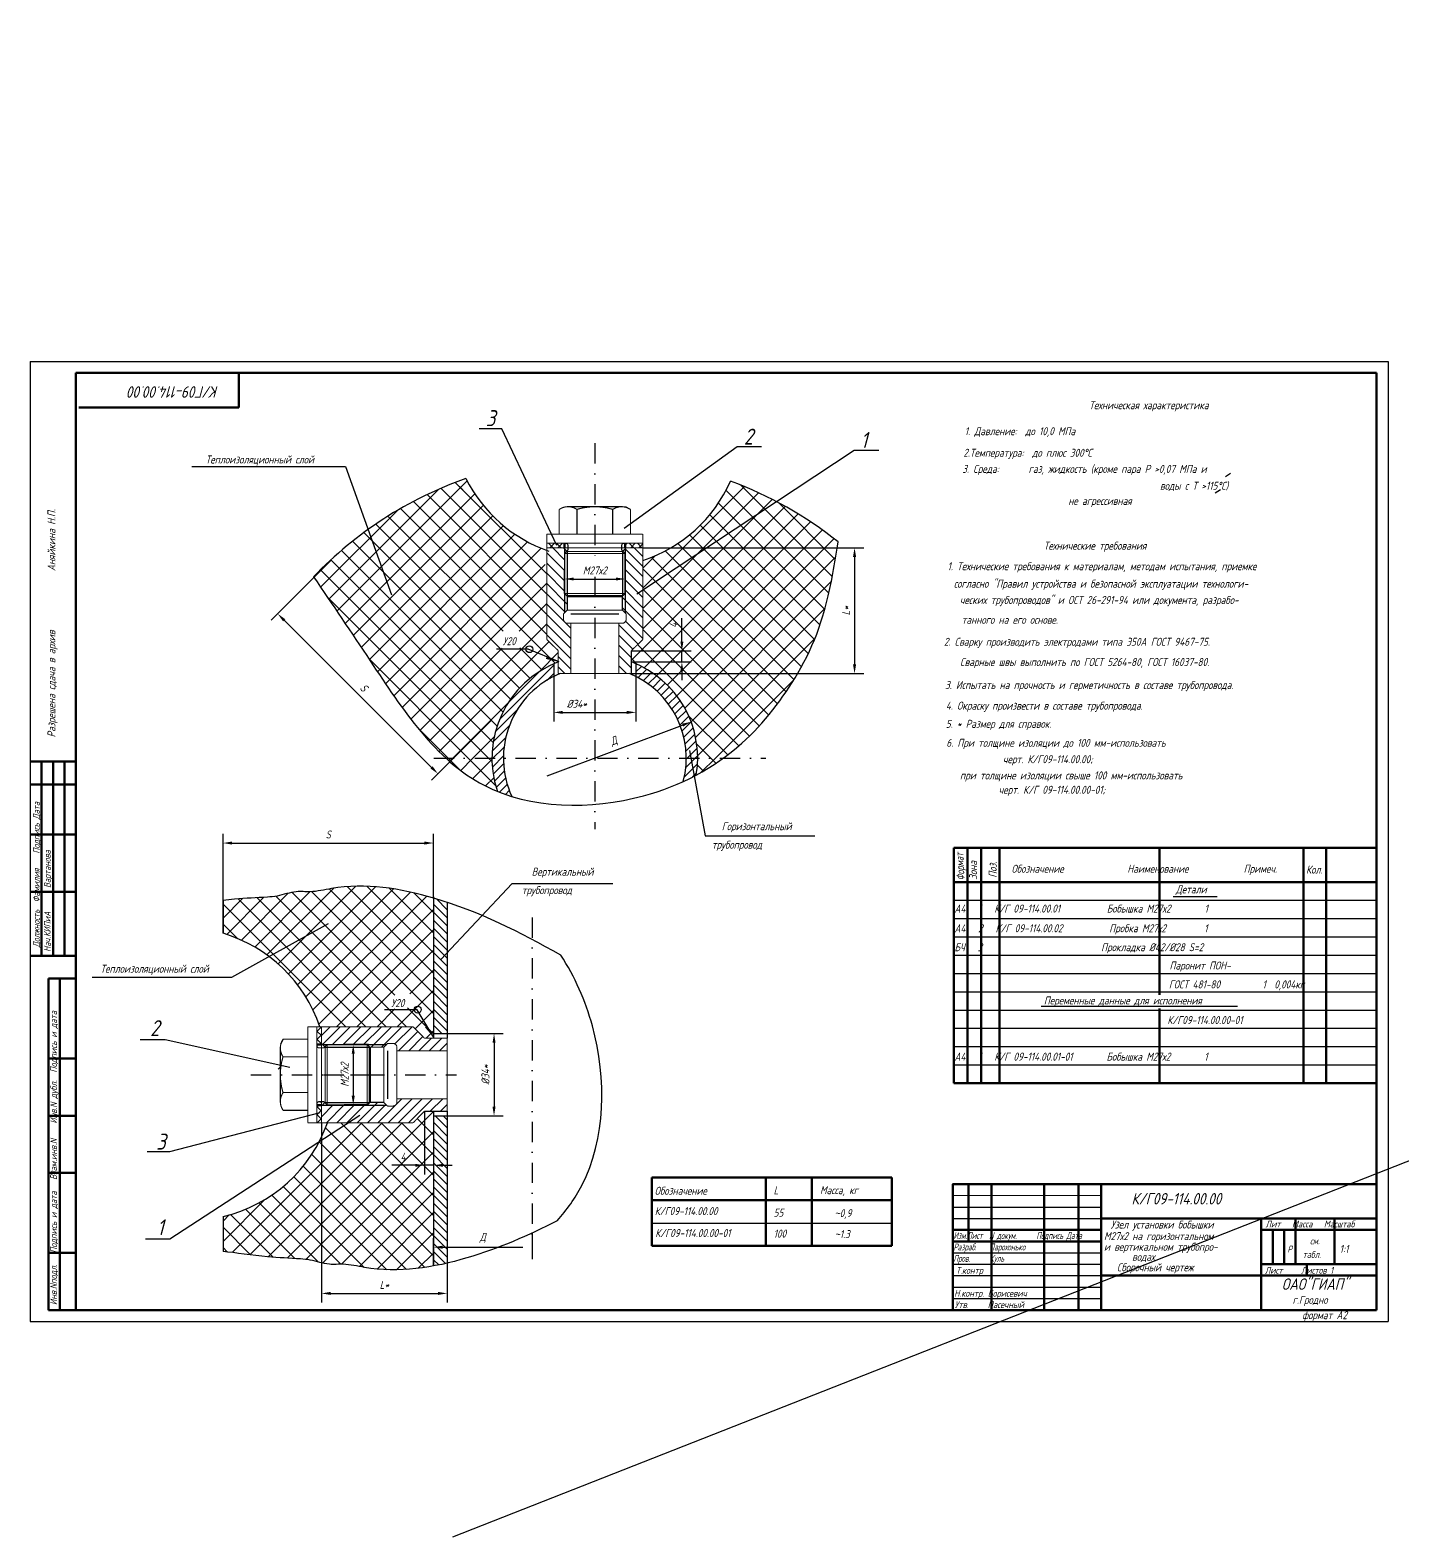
# Model space of a CAD drawing. Header units: inches. Extents: x 2854 to 6563, y -110 to 2015.
# Drawn here: x 2854 to 3455, y 697 to 1356 of the extents above; entities that cross this region are included whole.
import ezdxf

# ---------------------------------------------------------------- set-up
doc = ezdxf.new("R2010")
doc.units = ezdxf.units.IN
doc.header["$LTSCALE"] = 0.7
doc.header["$MEASUREMENT"] = 0
doc.linetypes.add('DASHDOT', pattern=[25.4, 12.7, -6.35, 0, -6.35])
doc.styles.get("Standard").update_dxf_attribs({"font": 'romand.shx', "width": 0.8, "oblique": 15, "height": 3.5})
doc.dimstyles.get("Standard").update_dxf_attribs({"dimtxt": 3.5, "dimasz": 4, "dimexe": 4, "dimexo": 0, "dimgap": 2, "dimtad": 1, "dimdec": 0, "dimdsep": 46, "dimtxsty": 'Standard', "dimcen": 0.09, "dimadec": 0, "dimazin": 0, "dimtfac": 1, "dimtdec": 0, "dimtmove": 0, "dimatfit": 3, "dimfxl": 0, "dimtolj": 1, "dimtzin": 0, "dimlwd": 25, "dimlwe": 25, "dimarcsym": 0})

# ---------------------------------------------------------------- blocks, each defined once
blk = doc.blocks.new('*D68')
at = {"color": 0, "lineweight": 25}
for p, q in [((3139.56, 1088.73), (3139.56, 1098.91)), ((3117.47, 1084.73), (3143.56, 1084.73)), ((3139.56, 1079.8), (3139.56, 1084.73)), ((3117.47, 1079.8), (3143.56, 1079.8)), ((3139.56, 1075.8), (3139.56, 1071.8))]:
    blk.add_line(p, q, dxfattribs=at)
for points in [[(3138.89, 1088.73), (3140.23, 1088.73), (3139.56, 1084.73)], [(3138.89, 1075.8), (3140.23, 1075.8), (3139.56, 1079.8)]]:
    blk.add_solid(points, dxfattribs=at)
at = {"layer": 'DEFPOINTS', "color": 0, "lineweight": 25}
for p in [(3117.47, 1084.73), (3139.56, 1084.73), (3117.47, 1079.8)]:
    blk.add_point(p, dxfattribs=at)
at = {"color": 0, "lineweight": 25, "insert": (3135.81, 1095.82), "char_height": 3.5, "attachment_point": 5, "rotation": 90}
blk.add_mtext('\\A1;4', dxfattribs=at)
blk = doc.blocks.new('*D69')
at = {"color": 0, "lineweight": 25}
for p, q in [((3088.25, 1109.73), (3088.25, 1120.09)), ((3092.25, 1116.09), (3110.69, 1116.09)), ((3114.69, 1109.73), (3114.69, 1120.09))]:
    blk.add_line(p, q, dxfattribs=at)
for points in [[(3092.25, 1116.75), (3092.25, 1115.42), (3088.25, 1116.09)], [(3110.69, 1116.75), (3110.69, 1115.42), (3114.69, 1116.09)]]:
    blk.add_solid(points, dxfattribs=at)
at = {"layer": 'DEFPOINTS', "color": 0, "lineweight": 25}
for p in [(3114.69, 1116.09), (3088.25, 1109.73), (3114.69, 1109.73)]:
    blk.add_point(p, dxfattribs=at)
at = {"color": 0, "lineweight": 25, "insert": (3101.47, 1119.84), "char_height": 3.5, "attachment_point": 5}
blk.add_mtext('\\A1;М27х2', dxfattribs=at)
blk = doc.blocks.new('*D70')
at = {"color": 0, "lineweight": 25}
for p, q in [((3122.47, 1129.73), (3219.09, 1129.73)), ((3215.09, 1125.73), (3215.09, 1078.73)), ((3117.47, 1074.73), (3219.09, 1074.73))]:
    blk.add_line(p, q, dxfattribs=at)
for points in [[(3214.42, 1125.73), (3215.76, 1125.73), (3215.09, 1129.73)], [(3214.42, 1078.73), (3215.76, 1078.73), (3215.09, 1074.73)]]:
    blk.add_solid(points, dxfattribs=at)
at = {"layer": 'DEFPOINTS', "color": 0, "lineweight": 25}
for p in [(3122.47, 1129.73), (3117.47, 1074.73), (3215.09, 1074.73)]:
    blk.add_point(p, dxfattribs=at)
at = {"color": 0, "lineweight": 25, "insert": (3211.34, 1102.23), "char_height": 3.5, "attachment_point": 5, "rotation": 90}
blk.add_mtext('\\A1;L*', dxfattribs=at)
blk = doc.blocks.new('*D55')
at = {"color": 0, "lineweight": 25}
for p, q in [((2986.02, 1124.17), (2959.93, 1098.02)), ((2965.58, 1098.03), (3030.04, 1033.69)), ((3056.14, 1054.18), (3030.05, 1028.03))]:
    blk.add_line(p, q, dxfattribs=at)
for points in [[(2966.05, 1098.5), (2965.11, 1097.56), (2962.75, 1100.86)], [(3030.51, 1034.16), (3029.57, 1033.22), (3032.87, 1030.87)]]:
    blk.add_solid(points, dxfattribs=at)
at = {"layer": 'DEFPOINTS', "color": 0, "lineweight": 25}
for p in [(2986.02, 1124.17), (3056.14, 1054.18), (3032.87, 1030.87)]:
    blk.add_point(p, dxfattribs=at)
at = {"color": 0, "lineweight": 25, "insert": (3000.46, 1068.51), "char_height": 3.5, "attachment_point": 5, "rotation": 315.05269}
blk.add_mtext('\\A1;S', dxfattribs=at)
blk = doc.blocks.new('*D71')
at = {"color": 0, "lineweight": 25}
for p, q in [((2938.82, 975.47), (2938.82, 1004.58)), ((3030.92, 976.52), (3030.92, 1004.58)), ((2942.82, 1000.58), (3026.92, 1000.58))]:
    blk.add_line(p, q, dxfattribs=at)
for points in [[(2942.82, 1001.24), (2942.82, 999.91), (2938.82, 1000.58)], [(3026.92, 1001.24), (3026.92, 999.91), (3030.92, 1000.58)]]:
    blk.add_solid(points, dxfattribs=at)
at = {"layer": 'DEFPOINTS', "color": 0, "lineweight": 25}
for p in [(3030.92, 1000.58), (3030.92, 976.52), (2938.82, 975.47)]:
    blk.add_point(p, dxfattribs=at)
at = {"color": 0, "lineweight": 25, "insert": (2984.87, 1004.33), "char_height": 3.5, "attachment_point": 5}
blk.add_mtext('\\A1;S', dxfattribs=at)
blk = doc.blocks.new('*D72')
at = {"color": 0, "lineweight": 25}
for p, q in [((3036.92, 917.21), (3061.38, 917.21)), ((3057.38, 913.21), (3057.38, 885.21)), ((3036.92, 881.21), (3061.38, 881.21))]:
    blk.add_line(p, q, dxfattribs=at)
for points in [[(3056.72, 913.21), (3058.05, 913.21), (3057.38, 917.21)], [(3056.72, 885.21), (3058.05, 885.21), (3057.38, 881.21)]]:
    blk.add_solid(points, dxfattribs=at)
at = {"layer": 'DEFPOINTS', "color": 0, "lineweight": 25}
for p in [(3036.92, 917.21), (3036.92, 881.21), (3057.38, 881.21)]:
    blk.add_point(p, dxfattribs=at)
at = {"color": 0, "lineweight": 25, "insert": (3053.63, 899.21), "char_height": 3.5, "attachment_point": 5, "rotation": 90}
blk.add_mtext('\\A1;%%C34*', dxfattribs=at)
blk = doc.blocks.new('*D73')
at = {"color": 0, "lineweight": 25}
for p, q in [((2981.87, 878.21), (2981.87, 799.55)), ((3036.9, 883.21), (3036.9, 799.55)), ((2985.87, 803.55), (3032.9, 803.55))]:
    blk.add_line(p, q, dxfattribs=at)
for points in [[(2985.87, 804.22), (2985.87, 802.89), (2981.87, 803.55)], [(3032.9, 804.22), (3032.9, 802.89), (3036.9, 803.55)]]:
    blk.add_solid(points, dxfattribs=at)
at = {"layer": 'DEFPOINTS', "color": 0, "lineweight": 25}
for p in [(2981.87, 878.21), (3036.9, 883.21), (3036.9, 803.55)]:
    blk.add_point(p, dxfattribs=at)
at = {"color": 0, "lineweight": 25, "insert": (3009.38, 807.3), "char_height": 3.5, "attachment_point": 5}
blk.add_mtext('\\A1;L*', dxfattribs=at)

msp = doc.modelspace()

# ---------------------------------------------------------------- hatches: boundary and pattern name
at = {"lineweight": 25}
h = msp.add_hatch(dxfattribs=at)
h.set_pattern_fill('ANSI31', color=256, scale=20, style=0)
h.set_pattern_definition([(45, (-179.0288, -589.6326), (-1.767767, 1.767767), [])])
h.paths.add_polyline_path([(3083.47, 1073.46), (3083.47, 1078.98, 0.298217), (3056.47, 1037.74), (3061.47, 1037.74, -0.283237)])
edge = h.paths.add_edge_path()
edge.add_line((3061.47, 1037.74), (3056.47, 1037.74))
edge.add_arc((3101.47, 1037.74), 45, 180, 198.8795)
edge.add_spline(control_points=[(3058.89, 1023.18), (3060.93, 1022.35), (3063.02, 1021.61), (3065.16, 1020.96)], knot_values=[172.997737, 172.997737, 172.997737, 172.997737, 179.707544, 179.707544, 179.707544, 179.707544], degree=3, periodic=0)
edge.add_arc((3101.47, 1037.74), 40, 180, 204.79241, ccw=False)
edge = h.paths.add_edge_path()
edge.add_spline(control_points=[(3140.14, 1027.51), (3142.08, 1028.4), (3143.99, 1029.35), (3145.86, 1030.35)], knot_values=[254.488108, 254.488108, 254.488108, 254.488108, 260.840998, 260.840998, 260.840998, 260.840998], degree=3, periodic=0)
edge.add_arc((3101.47, 1037.74), 45, 350.5492, 360)
edge.add_line((3146.47, 1037.74), (3141.47, 1037.74))
edge.add_arc((3101.47, 1037.74), 40, -14.81143, 0, ccw=False)
h.paths.add_polyline_path([(3141.47, 1037.74), (3146.47, 1037.74, 0.298217), (3119.47, 1078.98), (3119.47, 1073.46, -0.283237)])

# ---------------------------------------------------------------- linework, layer by layer
for p, q in [((3039.38, 697.05), (6390.81, 2015.37)), ((3060.8, 1181.83), (3050.84, 1181.83)), ((3084.78, 1130.69), (3060.8, 1181.83)), ((3114.28, 1138.4), (3163.71, 1174.03)), ((3163.71, 1174.03), (3174.4, 1174.03)), ((3119.88, 1109.56), (3214.97, 1172.48)), ((3214.97, 1172.48), (3225.68, 1172.48)), ((2925.2, 1165.29), (2992.45, 1165.29)), ((2992.45, 1165.29), (3012.46, 1109.13)), ((3377.37, 1160.99), (3379.55, 1162.32)), ((2985.09, 1107.24), (3033.21, 1155.36)), ((2988.66, 1101.97), (3045.66, 1158.97)), ((3080.47, 1109.46), (3034.15, 1155.77)), ((3043.71, 1155.05), (3040.44, 1158.33)), ((3080.47, 1118.29), (3040.44, 1158.33)), ((3122.47, 1112.04), (3166.97, 1156.54)), ((3122.47, 1103.2), (3173.11, 1153.84)), ((3203.83, 1109.84), (3158.86, 1154.81)), ((3205.35, 1117.16), (3165.27, 1157.24)), ((3372.77, 1153.76), (3375.2, 1155.24)), ((2992.22, 1096.69), (3048.94, 1153.42)), ((2995.77, 1091.4), (3052.69, 1148.32)), ((3080.47, 1091.78), (3022.19, 1150.06)), ((3080.47, 1100.62), (3028.08, 1153.01)), ((3117.47, 1080.52), (3184.8, 1147.85)), ((3122.47, 1094.36), (3179.05, 1150.94)), ((3202.04, 1102.79), (3155.55, 1149.28)), ((3206.66, 1124.69), (3181.9, 1149.44)), ((2981.51, 1112.5), (3015.14, 1146.13)), ((2999.32, 1086.11), (3056.87, 1143.67)), ((3061.33, 1093.24), (3010.97, 1143.59)), ((3084.14, 1079.27), (3016.49, 1146.92)), ((3123.03, 1077.24), (3190.37, 1144.58)), ((3128.41, 1073.78), (3195.76, 1141.14)), ((3199.96, 1096.03), (3151.77, 1144.22)), ((3068.51, 1068.38), (3000.46, 1136.43)), ((3002.86, 1080.81), (3061.49, 1139.45)), ((3073.08, 1072.65), (3005.63, 1140.1)), ((3006.39, 1075.5), (3066.55, 1135.66)), ((3133.16, 1069.69), (3200.99, 1137.52)), ((3194.84, 1083.47), (3142.91, 1135.4)), ((3197.56, 1089.59), (3147.56, 1139.59)), ((3061.26, 1057.95), (2990.62, 1128.6)), ((3064.57, 1063.49), (2995.46, 1132.6)), ((3009.94, 1070.22), (3072.06, 1132.34)), ((3013.54, 1064.98), (3078.07, 1129.51)), ((3083.18, 1129.73), (3081.18, 1131.73)), ((3081.82, 1129.73), (3083.82, 1131.73)), ((3086.71, 1129.73), (3084.71, 1131.73)), ((3085.36, 1129.73), (3087.36, 1131.73)), ((3114.74, 1130.83), (3115.64, 1131.73)), ((3118.53, 1129.73), (3116.53, 1131.73)), ((3117.18, 1129.73), (3119.18, 1131.73)), ((3122.07, 1129.73), (3120.07, 1131.73)), ((3120.71, 1129.73), (3122.47, 1131.48)), ((3188.58, 1072.06), (3132.28, 1128.36)), ((3137.29, 1064.98), (3206.04, 1133.73)), ((3191.83, 1077.64), (3137.82, 1131.65)), ((3058.69, 1051.69), (2985.94, 1124.43)), ((3017.22, 1059.82), (3079.8, 1122.4)), ((3122.47, 1120.88), (3127.81, 1126.21)), ((3122.54, 1122.19), (3122.47, 1122.26)), ((3127.6, 1124.2), (3126.24, 1125.56)), ((3185.11, 1066.69), (3127.6, 1124.2)), ((3140.78, 1059.64), (3206.81, 1125.67)), ((3056.99, 1044.55), (2981.43, 1120.1)), ((3021, 1054.76), (3080.47, 1114.23)), ((3181.43, 1061.53), (3122.47, 1120.49)), ((3143.58, 1053.6), (3204.92, 1114.93)), ((3054.96, 1037.74), (2984.3, 1108.4)), ((3177.54, 1056.58), (3122.47, 1111.65)), ((3068.31, 1093.23), (3080.47, 1105.39)), ((3173.43, 1051.85), (3122.47, 1102.81)), ((3145.56, 1046.74), (3202.21, 1103.39)), ((3029.03, 1045.12), (3080.47, 1096.55)), ((3033.35, 1040.59), (3081.44, 1088.69)), ((3169.08, 1047.36), (3122.47, 1093.97)), ((3146.46, 1038.8), (3197.77, 1090.11)), ((3046.12, 1037.74), (3002.47, 1081.39)), ((3024.93, 1049.85), (3060.89, 1085.82)), ((3072.33, 1085.39), (3058.45, 1085.39)), ((3078.27, 1076.3), (3068.61, 1085.96)), ((3077.27, 1075.67), (3085.47, 1083.88)), ((3120.04, 1078.73), (3117.47, 1081.29)), ((3164.48, 1043.13), (3120.2, 1087.41)), ((3083.47, 1078.98), (3083.47, 1073.46)), ((3119.47, 1078.98), (3119.47, 1073.46)), ((3083.47, 1073.46), (3083.47, 1053.74)), ((3119.47, 1073.46), (3119.47, 1053.74)), ((3154.24, 1037.74), (3188.62, 1072.12)), ((3039.33, 1037.74), (3063.53, 1061.94)), ((3087.47, 1057.74), (3115.47, 1057.74)), ((3159.6, 1039.16), (3142.46, 1056.3)), ((3037.28, 1037.74), (3023.84, 1051.18)), ((3080.68, 1029.92), (3139.85, 1052.17)), ((3048.17, 1037.74), (3057.43, 1047)), ((3152.19, 1037.74), (3146.05, 1043.88)), ((3042.26, 1032.76), (3037.28, 1037.74)), ((3037.92, 1036.33), (3039.33, 1037.74)), ((3042.79, 1032.36), (3048.17, 1037.74)), ((3058.09, 1025.77), (3046.12, 1037.74)), ((3048.01, 1028.74), (3056.47, 1037.2)), ((3056.5, 1036.2), (3054.96, 1037.74)), ((3142.84, 1041.11), (3149.71, 1003.8)), ((3148.05, 1031.55), (3154.24, 1037.74)), ((3154.44, 1035.48), (3152.19, 1037.74)), ((3053.66, 1025.55), (3057.29, 1029.18)), ((3148.99, 1032.09), (3146.37, 1034.72)), ((3149.71, 1003.8), (3197.74, 1003.8)), ((3258.45, 998.52), (3443.45, 998.52)), ((3034.13, 949.68), (3065.25, 982.82)), ((3065.25, 982.82), (3109.37, 982.82)), ((2938.82, 967.75), (2947.36, 976.29)), ((2940.49, 960.57), (2956.75, 976.84)), ((3001.35, 920.21), (2945.42, 976.14)), ((2946.85, 958.1), (2967.36, 978.61)), ((2952.69, 955.1), (2976.86, 979.27)), ((3010.19, 920.21), (2953.74, 976.66)), ((2958.05, 951.62), (2987.26, 980.83)), ((3019.03, 920.21), (2961.93, 977.31)), ((2962.95, 947.69), (2996.98, 981.71)), ((2967.43, 943.32), (3005.57, 981.46)), ((3013.98, 934.1), (2969.07, 979)), ((2971.47, 938.52), (3013.47, 980.53)), ((2975.06, 933.28), (3020.9, 979.11)), ((3030.92, 925.99), (2977.62, 979.3)), ((2978.18, 927.56), (3027.98, 977.35)), ((3030.92, 934.83), (2985.27, 980.48)), ((3030.92, 943.67), (2993.08, 981.52)), ((3030.92, 952.51), (3001.75, 981.68)), ((3030.92, 961.35), (3011.44, 980.83)), ((3030.92, 970.19), (3022.32, 978.79)), ((3030.92, 977.07), (3030.92, 915.21)), ((3036.92, 971.41), (3032.19, 976.14)), ((3354.53, 977.13), (3373.74, 977.13)), ((2938.82, 961.1), (2938.82, 975.47)), ((2938.82, 975.47), (2938.82, 961.1)), ((2992.51, 920.21), (2938.82, 973.9)), ((2955.05, 957.67), (2938.82, 973.9)), ((2980.79, 921.33), (3030.92, 971.46)), ((3036.92, 967.87), (3030.92, 973.87)), ((3036.92, 964.34), (3030.92, 970.34)), ((3036.92, 974.64), (3036.92, 915.21)), ((3258.45, 975.52), (3443.45, 975.52)), ((2944.96, 958.92), (2938.82, 965.06)), ((2938.82, 962.45), (2938.83, 962.45)), ((2942.68, 941.89), (2985.02, 965.4)), ((2989.21, 920.91), (3030.92, 962.62)), ((3036.92, 960.8), (3030.92, 966.8)), ((3036.92, 957.27), (3030.92, 963.27)), ((3258.45, 967.52), (3443.45, 967.52)), ((3036.92, 953.73), (3030.92, 959.73)), ((3036.92, 950.19), (3030.92, 956.19)), ((3258.45, 959.52), (3443.45, 959.52)), ((2997.35, 920.21), (3030.92, 953.78)), ((3036.92, 946.66), (3030.92, 952.66)), ((3258.45, 951.52), (3443.45, 951.52)), ((3020.59, 934.61), (3030.92, 944.94)), ((3036.92, 943.12), (3030.92, 949.12)), ((3036.92, 939.59), (3030.92, 945.59)), ((3258.45, 943.52), (3443.45, 943.52)), ((2881.53, 941.89), (2942.68, 941.89)), ((3015.03, 920.21), (3030.92, 936.1)), ((3036.92, 936.05), (3030.92, 942.05)), ((3036.92, 932.52), (3030.92, 938.52)), ((3036.92, 928.98), (3030.92, 934.98)), ((3036.92, 925.45), (3030.92, 931.45)), ((3258.45, 935.52), (3443.45, 935.52)), ((3006.19, 920.21), (3014.01, 928.03)), ((3023.78, 927.6), (3009.46, 927.6)), ((3030.92, 917.15), (3019.55, 928.52)), ((3022.92, 919.26), (3030.92, 927.27)), ((3036.92, 921.91), (3030.92, 927.91)), ((3036.92, 918.37), (3030.92, 924.37)), ((3258.45, 927.52), (3443.45, 927.52)), ((3296.68, 929.21), (3382.54, 929.21)), ((2979.9, 918.2), (2981.9, 920.2)), ((2981.9, 916.34), (2979.9, 918.34)), ((2979.9, 914.67), (2981.9, 916.67)), ((2981.9, 919.88), (2981.57, 920.21)), ((2988.51, 920.21), (2989.21, 920.91)), ((3027.71, 915.21), (3030.92, 918.43)), ((3034.55, 917.21), (3030.92, 920.84)), ((3031.01, 917.21), (3030.92, 917.3)), ((3030.92, 917.21), (3036.92, 917.21)), ((3258.45, 919.52), (3443.45, 919.52)), ((2913.45, 914.49), (2902.61, 914.49)), ((2968.06, 902.41), (2913.45, 914.49)), ((2981.9, 912.81), (2979.9, 914.81)), ((2981.25, 912.48), (2981.9, 913.13)), ((3002.42, 912.43), (2991.78, 912.43)), ((3258.45, 911.52), (3443.45, 911.52)), ((2995.78, 908.43), (2995.78, 889.99)), ((3258.45, 903.52), (3443.45, 903.52)), ((2962.91, 901.68), (2963.9, 902.67)), ((3258.45, 895.52), (3411.45, 895.52)), ((2979.9, 885.2), (2980.67, 885.97)), ((2981.9, 883.34), (2979.9, 885.34)), ((2979.9, 881.66), (2981.9, 883.66)), ((2981.9, 886.87), (2981.57, 887.21)), ((3002.42, 885.99), (2991.78, 885.99)), ((2981.16, 882.59), (2915.44, 865.43)), ((2998.66, 881.44), (2915.62, 827.24)), ((2942.77, 821.44), (2999.55, 878.21)), ((2950.61, 820.44), (3008.39, 878.21)), ((2958.56, 819.54), (3017.22, 878.21)), ((2966.84, 818.99), (3031.06, 883.21)), ((2981.9, 879.8), (2979.9, 881.8)), ((2980.11, 878.34), (2981.9, 880.13)), ((3030.92, 837.61), (2990.31, 878.21)), ((3030.92, 846.44), (2999.15, 878.21)), ((3030.92, 855.28), (3007.99, 878.21)), ((3030.92, 864.12), (3016.83, 878.21)), ((3030.92, 872.96), (3023.81, 880.07)), ((3026.9, 883.21), (3026.9, 855.59)), ((3030.92, 883.21), (3030.92, 815.56)), ((3030.92, 881.21), (3036.92, 881.21)), ((3036.92, 872.41), (3030.92, 878.41)), ((3036.92, 875.95), (3031.66, 881.21)), ((3036.92, 879.48), (3035.19, 881.21)), ((3036.92, 883.21), (3036.92, 816.82)), ((2975.12, 818.43), (3030.92, 874.23)), ((3030.92, 828.77), (2983.69, 876)), ((3036.92, 868.88), (3030.92, 874.88)), ((3036.92, 865.34), (3030.92, 871.34)), ((2915.44, 865.43), (2905.63, 865.43)), ((3027.09, 814.92), (2977.66, 864.35)), ((3030.92, 819.93), (2980.92, 869.93)), ((2982.36, 816.83), (3030.92, 865.39)), ((3036.92, 861.81), (3030.92, 867.81)), ((3036.92, 858.27), (3030.92, 864.27)), ((3019.12, 814.05), (2973.93, 859.24)), ((3022.9, 859.59), (3012.72, 859.59)), ((3031.06, 859.59), (3026.9, 859.59)), ((3036.92, 854.74), (3030.92, 860.74)), ((3036.92, 851.2), (3030.92, 857.2)), ((3035.06, 859.59), (3039.06, 859.59)), ((3000.55, 814.94), (2965.16, 850.33)), ((3010.43, 813.9), (2969.76, 854.57)), ((2990.68, 816.31), (3030.92, 856.55)), ((3036.92, 847.66), (3030.92, 853.66)), ((2938.82, 826.33), (2957.09, 844.6)), ((2990.35, 816.31), (2960.12, 846.53)), ((2998.53, 815.32), (3030.92, 847.72)), ((3036.92, 844.13), (3030.92, 850.13)), ((3036.92, 840.59), (3030.92, 846.59)), ((2938.82, 835.17), (2941.53, 837.87)), ((2938.82, 837.17), (2938.82, 821.85)), ((2960.78, 819.36), (2942.1, 838.04)), ((2970.18, 818.8), (2948.64, 840.34)), ((2980.5, 817.31), (2954.63, 843.19)), ((3006.22, 814.17), (3030.92, 838.88)), ((3036.92, 837.06), (3030.92, 843.06)), ((3036.92, 833.52), (3030.92, 839.52)), ((3258, 841.32), (3323, 841.32)), ((2950.89, 820.41), (2938.82, 832.48)), ((3036.92, 829.99), (3030.92, 835.99)), ((3036.92, 826.45), (3030.92, 832.45)), ((3126.34, 834.3), (3231.34, 834.3)), ((3258, 836.32), (3323, 836.32)), ((2915.62, 827.24), (2904.98, 827.24)), ((3014.74, 813.86), (3030.92, 830.04)), ((3036.92, 822.92), (3030.92, 828.92)), ((3030.92, 815.56), (3030.92, 827.77)), ((3036.92, 819.38), (3030.92, 825.38)), ((3074, 829.96), (3074, 819.77)), ((2940.8, 821.66), (2938.82, 823.64)), ((3024.26, 814.54), (3030.92, 821.2)), ((3036.13, 816.63), (3030.92, 821.84)), ((3033.22, 816.01), (3030.92, 818.31)), ((3034.92, 823.77), (3070, 823.77)), ((3258, 821.32), (3323, 821.32)), ((3258, 816.32), (3323, 816.32)), ((3258, 811.32), (3323, 811.32)), ((3258, 806.32), (3323, 806.32)), ((3258, 801.32), (3323, 801.32))]:
    msp.add_line(p, q, dxfattribs=at)
for p, q in [((2854.45, 1211.24), (2854.45, 791.24)), ((2854.45, 1211.24), (3448.45, 1211.24)), ((3448.45, 1211.24), (3448.45, 791.24)), ((3117.05, 1146.5), (3114.91, 1147.73)), ((3085.83, 1079.82), (3072.33, 1085.39)), ((3031, 915.44), (3023.78, 927.6)), ((2965.13, 914.79), (2963.9, 912.66)), ((2854.45, 791.24), (3448.45, 791.24))]:
    msp.add_line(p, q)
at = {"lineweight": 50}
for p, q in [((2874.45, 1206.24), (2874.45, 796.24)), ((2874.45, 1206.24), (3443.45, 1206.24)), ((2945.79, 1191.07), (2945.79, 1206.07)), ((3443.45, 1206.24), (3443.45, 796.24)), ((2875.79, 1191.07), (2945.79, 1191.07)), ((3089.42, 1108.54), (3113.52, 1108.54)), ((2854.45, 1036.26), (2874.45, 1036.26)), ((2859.45, 1036.26), (2859.45, 951.26)), ((2864.45, 1036.26), (2864.45, 951.26)), ((2869.45, 1036.26), (2869.45, 951.26)), ((2854.45, 1026.26), (2874.45, 1026.26)), ((2854.45, 1004.26), (2874.45, 1004.26)), ((3258.45, 998.52), (3258.45, 895.52)), ((3258.45, 998.52), (3443.45, 998.52)), ((3264.45, 998.52), (3264.45, 895.52)), ((3270.45, 998.52), (3270.45, 895.52)), ((3278.45, 998.52), (3278.45, 895.52)), ((3348.45, 998.52), (3348.45, 934.14)), ((3411.45, 998.52), (3411.45, 895.52)), ((3421.45, 998.52), (3421.45, 895.52)), ((3258.45, 983.52), (3443.45, 983.52)), ((2854.45, 979.26), (2874.45, 979.26)), ((2854.45, 951.26), (2874.45, 951.26)), ((2862.45, 941.26), (2862.45, 796.24)), ((2862.45, 941.26), (2874.45, 941.26)), ((2867.45, 941.26), (2867.45, 796.24)), ((3348.45, 928.23), (3348.45, 895.52)), ((3003.09, 887.16), (3003.09, 911.26)), ((2862.45, 906.26), (2874.45, 906.26)), ((3258.45, 895.52), (3443.45, 895.52)), ((2862.45, 881.26), (2874.45, 881.26)), ((2862.45, 856.26), (2874.45, 856.26)), ((3126.34, 854.3), (3231.34, 854.3)), ((3126.34, 854.3), (3126.34, 824.3)), ((3176.34, 854.3), (3176.34, 824.3)), ((3196.34, 854.3), (3196.34, 824.3)), ((3231.34, 854.3), (3231.34, 824.3)), ((3258, 851.32), (3443.45, 851.32)), ((3258.04, 851.32), (3258.04, 796.24)), ((3265, 851.32), (3265, 826.32)), ((3275, 851.32), (3275, 796.32)), ((3298, 851.32), (3298, 796.32)), ((3313, 851.32), (3313, 796.32)), ((3323, 851.32), (3323, 796.32)), ((3126.34, 844.3), (3231.34, 844.3)), ((3258, 831.32), (3323, 831.32)), ((3323, 836.32), (3443.45, 836.32)), ((3393, 836.32), (3393, 796.32)), ((3393, 831.32), (3443.45, 831.32)), ((3398, 831.32), (3398, 816.32)), ((3403, 831.32), (3403, 816.32)), ((3408, 836.32), (3408, 816.32)), ((3425, 836.32), (3425, 816.32)), ((3126.34, 824.3), (3231.34, 824.3)), ((3258, 826.32), (3323, 826.32)), ((2862.45, 821.26), (2874.45, 821.26)), ((3323, 811.32), (3443.45, 811.32)), ((3393, 816.32), (3443, 816.32)), ((3413, 816.32), (3413, 811.32)), ((2862.45, 796.24), (3443.45, 796.24))]:
    msp.add_line(p, q, dxfattribs=at)
at = {"linetype": 'DASHDOT', "lineweight": 25}
for p, q in [((3101.47, 1175.48), (3101.47, 1122.27)), ((3101.47, 1117.05), (3101.47, 1006.6)), ((3031.05, 1037.74), (3176.29, 1037.74)), ((3074, 968.03), (3074, 818.49))]:
    msp.add_line(p, q, dxfattribs=at)
at = {"color": 0}
for p, q in [((3080.47, 1127.57), (3088.25, 1119.79)), ((3083.07, 1129.73), (3088.25, 1124.55)), ((3114.69, 1129.28), (3122.47, 1121.49)), ((3118.71, 1129.73), (3122.47, 1125.97)), ((3080.47, 1123.08), (3088.25, 1115.3)), ((3114.69, 1124.95), (3122.47, 1117.17)), ((3080.47, 1118.59), (3088.25, 1110.81)), ((3080.47, 1114.1), (3089.42, 1105.15)), ((3114.69, 1120.29), (3122.47, 1112.51)), ((3114.69, 1115.8), (3122.47, 1108.02)), ((3080.47, 1109.61), (3088.51, 1101.57)), ((3113.52, 1107.99), (3122.47, 1099.04)), ((3114.69, 1111.31), (3122.47, 1103.53)), ((3080.47, 1105.12), (3090.97, 1094.62)), ((3113.52, 1103.5), (3122.47, 1094.55)), ((3080.47, 1100.63), (3090.97, 1090.13)), ((3080.47, 1096.14), (3090.97, 1085.64)), ((3111.97, 1096.07), (3120.42, 1087.62)), ((3114.93, 1097.6), (3122.47, 1090.06)), ((3080.47, 1091.65), (3090.97, 1081.15)), ((3111.97, 1091.58), (3118.15, 1085.4)), ((3085.47, 1082.16), (3090.97, 1076.66)), ((3111.97, 1087.09), (3117.47, 1081.59)), ((3111.97, 1082.6), (3117.47, 1077.1)), ((3085.47, 1077.67), (3088.41, 1074.73)), ((3111.97, 1078.11), (3115.35, 1074.73)), ((2981.9, 916.45), (2985.66, 920.21)), ((2982.35, 912.43), (2990.14, 920.21)), ((2986.67, 912.43), (2994.45, 920.21)), ((2991.34, 912.43), (2999.12, 920.21)), ((2995.83, 912.43), (3003.61, 920.21)), ((3000.32, 912.43), (3008.1, 920.21)), ((3003.64, 911.26), (3012.59, 920.21)), ((3008.13, 911.26), (3017.08, 920.21)), ((3014.02, 912.67), (3021.57, 920.21)), ((3015.56, 909.71), (3024, 918.16)), ((3020.05, 909.71), (3026.23, 915.89)), ((3024.54, 909.71), (3030.04, 915.21)), ((3029.03, 909.71), (3034.53, 915.21)), ((3033.52, 909.71), (3036.9, 913.09)), ((2981.9, 880.81), (2987.08, 885.99)), ((2984.06, 878.21), (2991.84, 885.99)), ((2988.55, 878.21), (2996.33, 885.99)), ((2993.04, 878.21), (3000.82, 885.99)), ((2997.53, 878.21), (3006.48, 887.16)), ((3002.02, 878.21), (3010.05, 886.25)), ((3006.51, 878.21), (3017.01, 888.71)), ((3011, 878.21), (3021.5, 888.71)), ((3015.49, 878.21), (3025.99, 888.71)), ((3019.98, 878.21), (3030.48, 888.71)), ((3029.47, 883.21), (3034.97, 888.71)), ((3033.96, 883.21), (3036.9, 886.15))]:
    msp.add_line(p, q, dxfattribs=at)
at = {"linetype": 'Continuous', "lineweight": 50}
for p, q in [((3088.2, 1131.8), (3088.2, 1129.73)), ((3114.74, 1131.59), (3114.74, 1129.73)), ((2980.04, 912.48), (2981.9, 912.48)), ((2980.04, 885.97), (2981.9, 885.97))]:
    msp.add_line(p, q, dxfattribs=at)
at = {"linetype": 'Continuous'}
for p, q in [((3088.2, 1129.61), (3088.2, 1101.39)), ((3114.74, 1129.73), (3114.74, 1101.18)), ((2981.92, 912.48), (3010.45, 912.48)), ((2979.83, 885.94), (3010.24, 885.94))]:
    msp.add_line(p, q, dxfattribs=at)
at = {"linetype": 'Continuous', "lineweight": 25}
for p, q in [((3089.37, 1128.38), (3089.37, 1108.59)), ((3113.57, 1128.38), (3113.57, 1108.59)), ((2983.25, 911.31), (3003.04, 911.31)), ((2983.25, 887.11), (3003.04, 887.11))]:
    msp.add_line(p, q, dxfattribs=at)
at = {"linetype": 'DASHDOT'}
for p, q in [((2951.04, 899.21), (2988.34, 899.21)), ((2982.72, 899.21), (3040.91, 899.21)), ((2994.53, 899.21), (3009.37, 899.21))]:
    msp.add_line(p, q, dxfattribs=at)
at = {"lineweight": 15}
msp.add_line((3258, 846.32), (3323, 846.32), dxfattribs=at)
at = {"const_width": 0.5}
for points in [[(3085.89, 1146.5, -0.316625), (3093.66, 1146.5, -0.316625)], [(3093.66, 1146.57, -0.073454), (3101.47, 1147.73, -0.073454)], [(3109.28, 1146.57, 0.073454), (3101.47, 1147.73, 0.073454)], [(3117.05, 1146.5, 0.316625), (3109.28, 1146.5, 0.316625)], [(3088.72, 1131.73, -0.414214), (3089.72, 1130.73, -0.414214)], [(3089.72, 1128.93, -0.198912), (3089.57, 1128.58, -0.198912)], [(3114.22, 1131.73, 0.414214), (3113.22, 1130.73, 0.414214)], [(3113.22, 1128.93, 0.198912), (3113.37, 1128.58, 0.198912)], [(3087.77, 1100.55, -0.198562), (3087.97, 1101.04, -0.198562)], [(3115.17, 1100.55, 0.198562), (3114.97, 1101.04, 0.198562)], [(3089.12, 1096.73, -0.342767), (3087.77, 1098.47, -0.414214)], [(3113.81, 1096.73, 0.342767), (3115.17, 1098.47, 0.414214)], [(2965.13, 914.79, 0.316625), (2965.13, 907.02, 0.316625)], [(2979.9, 911.96, 0.414214), (2980.9, 910.96, 0.414214)], [(2982.69, 910.96, 0.198912), (2983.05, 911.11, 0.198912)], [(3011.08, 912.91, 0.198562), (3010.59, 912.71, 0.198562)], [(3014.9, 911.56, 0.342767), (3013.16, 912.91, 0.414214)], [(2965.05, 907.02, 0.073454), (2963.9, 899.21, 0.073454)], [(2965.05, 891.41, -0.073454), (2963.9, 899.21, -0.073454)], [(2965.13, 883.64, -0.316625), (2965.13, 891.41, -0.316625)], [(2979.9, 886.46, -0.414214), (2980.9, 887.46, -0.414214)], [(2982.69, 887.46, -0.198912), (2983.05, 887.32, -0.198912)], [(3011.08, 885.51, -0.198562), (3010.59, 885.72, -0.198562)], [(3014.9, 886.87, -0.342767), (3013.16, 885.51, -0.414214)]]:
    msp.add_lwpolyline(points, format="xyb", dxfattribs=at)
for points in [[(3089.78, 1147.73), (3101.47, 1147.73)], [(3113.16, 1147.73), (3101.47, 1147.73)], [(3085.89, 1146.5), (3085.89, 1135.73)], [(3093.66, 1135.73), (3093.66, 1146.57)], [(3109.28, 1135.73), (3109.28, 1146.57)], [(3117.05, 1146.5), (3117.05, 1135.73)], [(3080.47, 1135.73), (3122.47, 1135.73)], [(3080.47, 1131.73), (3101.47, 1131.73)], [(3101.47, 1131.73), (3080.47, 1131.73)], [(3080.47, 1129.73), (3101.47, 1129.73)], [(3089.42, 1128.13), (3087.8, 1129.73)], [(3089.57, 1128.58), (3088.25, 1127.26)], [(3114.69, 1127.26), (3088.25, 1127.26)], [(3089.12, 1128.13), (3113.82, 1128.13)], [(3122.47, 1131.73), (3101.47, 1131.73)], [(3101.47, 1131.73), (3122.47, 1131.73)], [(3122.47, 1129.73), (3101.47, 1129.73)], [(3113.37, 1128.58), (3114.69, 1127.26)], [(3113.52, 1128.13), (3115.14, 1129.73)], [(3088.25, 1109.73), (3089.42, 1108.54)], [(3114.69, 1109.73), (3088.25, 1109.73)], [(3112.72, 1109.73), (3090.22, 1109.73)], [(3114.69, 1109.73), (3113.52, 1108.54)], [(3087.97, 1101.04), (3089.42, 1102.49)], [(3113.52, 1102.49), (3089.42, 1102.49)], [(3101.51, 1100.75), (3090.92, 1100.75)], [(3101.47, 1100.75), (3112.06, 1100.75)], [(3114.97, 1101.04), (3113.52, 1102.49)], [(3113.81, 1096.73), (3089.12, 1096.73)], [(3090.97, 1096.73), (3090.97, 1074.73)], [(3111.97, 1096.73), (3111.97, 1074.73)], [(3085.47, 1084.73), (3080.47, 1089.64)], [(3117.47, 1084.73), (3122.47, 1089.64)], [(3085.47, 1074.73), (3101.47, 1074.73)], [(3085.47, 1074.73), (3101.47, 1074.73)], [(3117.47, 1074.73), (3101.47, 1074.73)], [(2975.9, 878.21), (2975.9, 920.21)], [(2979.9, 920.21), (2979.9, 899.21)], [(2979.9, 899.21), (2979.9, 920.21)], [(2981.9, 920.21), (2981.9, 899.21)], [(3026.9, 915.21), (3021.99, 920.21)], [(2963.9, 910.9), (2963.9, 899.21)], [(2965.13, 914.79), (2975.9, 914.79)], [(2983.5, 911.26), (2981.9, 912.89)], [(2983.05, 911.11), (2984.37, 912.43)], [(2983.5, 887.16), (2983.5, 911.26)], [(2984.37, 912.43), (2984.37, 885.99)], [(3001.9, 912.43), (3003.09, 911.26)], [(3001.9, 912.43), (3001.9, 885.99)], [(3001.9, 910.46), (3001.9, 887.96)], [(3010.59, 912.71), (3009.14, 911.26)], [(3009.14, 911.26), (3009.14, 887.16)], [(3010.88, 899.21), (3010.88, 909.8)], [(3014.9, 911.56), (3014.9, 886.87)], [(3014.9, 909.71), (3036.9, 909.71)], [(3036.9, 915.21), (3036.9, 899.21)], [(2975.9, 907.02), (2965.05, 907.02)], [(2963.9, 887.52), (2963.9, 899.21)], [(2979.9, 878.21), (2979.9, 899.21)], [(2979.9, 899.21), (2979.9, 878.21)], [(2981.9, 878.21), (2981.9, 899.21)], [(3010.88, 899.26), (3010.88, 888.67)], [(3036.9, 883.21), (3036.9, 899.21)], [(3036.9, 883.21), (3036.9, 899.21)], [(2975.9, 891.41), (2965.05, 891.41)], [(2965.13, 883.64), (2975.9, 883.64)], [(2983.5, 887.16), (2981.9, 885.54)], [(2983.05, 887.32), (2984.37, 885.99)], [(3001.9, 885.99), (3003.09, 887.16)], [(3010.59, 885.72), (3009.14, 887.16)], [(3014.9, 888.71), (3036.9, 888.71)], [(3026.9, 883.21), (3021.99, 878.21)]]:
    msp.add_lwpolyline(points, dxfattribs=at)
at = {"linetype": 'Continuous', "const_width": 0.5}
for points in [[(3080.47, 1135.73), (3080.47, 1131.73)], [(3122.47, 1135.73), (3122.47, 1131.73)], [(3080.47, 1131.73), (3080.47, 1089.64)], [(3088.25, 1127.26), (3088.25, 1109.73)], [(3089.72, 1130.73), (3089.72, 1128.93)], [(3113.22, 1130.73), (3113.22, 1128.93)], [(3114.69, 1127.26), (3114.69, 1109.73)], [(3122.47, 1131.73), (3122.47, 1089.64)], [(3089.42, 1108.54), (3089.42, 1102.49)], [(3113.52, 1108.54), (3113.52, 1102.49)], [(3087.77, 1100.55), (3087.77, 1098.47)], [(3115.17, 1100.55), (3115.17, 1098.47)], [(3085.47, 1084.73), (3085.47, 1074.73)], [(3117.47, 1084.73), (3117.47, 1074.73)], [(2975.9, 920.21), (2979.9, 920.21)], [(2979.9, 920.21), (3021.99, 920.21)], [(2980.9, 910.96), (2982.69, 910.96)], [(2984.37, 912.43), (3001.9, 912.43)], [(3003.09, 911.26), (3009.14, 911.26)], [(3011.08, 912.91), (3013.16, 912.91)], [(3026.9, 915.21), (3036.9, 915.21)], [(2980.9, 887.46), (2982.69, 887.46)], [(2984.37, 885.99), (3001.9, 885.99)], [(3003.09, 887.16), (3009.14, 887.16)], [(3011.08, 885.51), (3013.16, 885.51)], [(3026.9, 883.21), (3036.9, 883.21)], [(2975.9, 878.21), (2979.9, 878.21)], [(2979.9, 878.21), (3021.99, 878.21)]]:
    msp.add_lwpolyline(points, dxfattribs=at)
for points in [[(3085.83, 1079.82, 0, 1, 0), (3080.21, 1081.61, 1, 1, 0)], [(3031, 915.44, 0, 1, 0), (3027.58, 920.25, 1, 1, 0)]]:
    msp.add_lwpolyline(points, format="xyseb")
for centre in [(3072.85, 1085.39), (3023.95, 927.69)]:
    msp.add_circle(centre, 1.5)
at = {"lineweight": 25}
for centre, radius, start, end in [((3101.47, 999.47), 170.18, 109.34166, 136.30393), ((3102.31, 1188.73), 64, 206.63322, 250.84499), ((3102.41, 1184.96), 64, 288.26385, 336.01255), ((3101.47, 999.47), 170.18, 51.30963, 69.56596), ((3101.47, 1037.74), 45, 110.8275, 198.8795), ((3101.47, 1037.74), 40, 112.36549, 204.79241), ((3101.47, 1037.74), 40, 345.18857, 67.63451), ((3101.47, 1037.74), 45, 350.5492, 69.1725), ((2920.53, 899.76), 64, 18.63259, 73.39638), ((2924.15, 899.47), 64, 283.25417, 340.84499)]:
    msp.add_arc(centre, radius, start, end, dxfattribs=at)
for points, knots in [([(2978.43, 1117.04), (2986.62, 1105.02), (3008.78, 1072.24), (3045.4, 1015.86), (3118.05, 1014.66), (3165.24, 1039.45), (3193.84, 1077.02), (3203.34, 1103.14), (3207.12, 1127.54), (3207.85, 1132.3)], [48.921648, 48.921648, 48.921648, 48.921648, 92.672635, 166.44524, 236.357023, 285.053204, 324.310141, 370.597262, 381.499927, 381.499927, 381.499927, 381.499927]), ([(3086.62, 951.51), (3068.93, 961.57), (3037.37, 977.37), (2997.87, 983.8), (2978.12, 978.86), (2969.98, 979.78), (2963.97, 977.39), (2954.85, 976.64), (2947.27, 976.42), (2940.5, 975.67), (2938.82, 975.47)], [25.880568, 25.880568, 25.880568, 25.880568, 86.762654, 131.751346, 141.187407, 147.253054, 155.856305, 160.081427, 174.575696, 179.356765, 179.356765, 179.356765, 179.356765]), ([(3085.07, 835.36), (3089.27, 840.11), (3106.14, 863.71), (3106.9, 910.11), (3092.79, 942.11), (3086.62, 951.51)], [147.14261, 147.14261, 147.14261, 147.14261, 166.44524, 236.357023, 270.02404, 270.02404, 270.02404, 270.02404]), ([(3085.07, 835.36), (3072.41, 828.86), (3045.6, 817.19), (3012.33, 811.77), (2992.58, 816.72), (2984.45, 815.79), (2978.44, 818.19), (2969.31, 818.93), (2956.99, 819.3), (2944.32, 821.38), (2938.82, 821.85)], [44.076053, 44.076053, 44.076053, 44.076053, 86.762654, 131.751346, 141.187407, 147.253054, 155.856305, 160.081427, 174.575696, 194.059778, 194.059778, 194.059778, 194.059778])]:
    msp.add_open_spline(points, degree=3, knots=knots, dxfattribs=at)
for points in [[(3087.47, 1058.41), (3087.47, 1057.07), (3083.47, 1057.74)], [(3115.47, 1058.41), (3115.47, 1057.07), (3119.47, 1057.74)], [(3139.61, 1052.79), (3140.08, 1051.54), (3143.59, 1053.58)], [(2995.12, 908.43), (2996.45, 908.43), (2995.78, 912.43)], [(2995.12, 889.99), (2996.45, 889.99), (2995.78, 885.99)], [(3022.9, 860.26), (3022.9, 858.92), (3026.9, 859.59)], [(3035.06, 860.26), (3035.06, 858.92), (3031.06, 859.59)], [(3034.92, 824.44), (3034.92, 823.1), (3030.92, 823.77)]]:
    msp.add_solid(points, dxfattribs=at)
at = {"layer": 'DEFPOINTS', "color": 0, "linetype": 'ByBlock'}
for p in [(3098.4, 1194.96), (3103.44, 1195), (3107.67, 1192.79), (3115.31, 1146.78), (3117.05, 1146.5), (3122.47, 1133.92), (3113.52, 1128.13), (3122.47, 1129.73), (3090.97, 1109.73), (3090.97, 1109.73), (3092.94, 1107.73), (3114.97, 1091.73), (3083.47, 1074.73), (3138.75, 1033.96), (2977.71, 920.21), (2981.9, 920.21), (2964.85, 913.06), (2965.13, 914.79), (2983.5, 911.26), (3019.9, 912.71), (2963.9, 899.21), (3013.36, 899.23), (3003.9, 890.68), (3001.9, 888.71), (3001.9, 888.71), (3036.9, 881.21), (2957.98, 814.9)]:
    msp.add_point(p, dxfattribs=at)

# ---------------------------------------------------------------- texts
at = {"lineweight": 25, "oblique": 15, "width": 0.8}
for s, p in [('Зона', (3268.7, 984.5)), ('Поз.', (3277.26, 985.4))]:
    msp.add_text(s, height=3.5, rotation=90, dxfattribs=at).set_placement(p)
msp.add_text('1:1', height=3.5, dxfattribs=at).set_placement((3427.25, 821.28))
at = {"lineweight": 35, "insert": (2936.88, 1195.41), "char_height": 5, "width": 116.2188, "attachment_point": 1, "rotation": 180}
msp.add_mtext('К/Г09-114.00.00 ', dxfattribs=at)
at = {"lineweight": 25, "attachment_point": 1}
for s, insert, char_height, width in [('Техническая характеристика', (3317.7, 1193.86), 3.5, 128.6102), ('3', (3053.81, 1189.96), 7, 32.9619), ('2', (3166.66, 1181.88), 7, 32.9619), ('1', (3217.74, 1180.4), 7, 32.9619), ('1. Давление:  до 10,0 МПа ', (3263.26, 1182.49), 3.5, 144.1261), ('Теплоизоляционный слой', (2931.19, 1170.12), 3.5, 93.6649), ('2.Температура:  до плюс 300%%DС', (3262.66, 1173.06), 3.5, 196.0506), ('3. Среда:       газ, жидкость (кроме пара Р >0,07 МПа и', (3262.22, 1166), 3.5, 178.0401), ('воды с Т >115%%DС)', (3348.7, 1158.63), 3.5, 81.5492), ('не агрессивная', (3308.58, 1151.99), 3.5, 127.9844), ('Технические требования', (3297.84, 1132.42), 3.5, 102.7909), ('1. Технические требования к материалам, методам испытания, приемке ', (3255.75, 1123.42), 3.5, 177.1895), (' согласно "Правил устройства и безопасной эксплуатации технологи-', (3256.67, 1115.79), 3.5, 203.9525), ('ческих трубопроводов" и ОСТ 26-291-94 или документа, разрабо-', (3261.18, 1108.66), 3.5, 174.3637), ('танного на его основе.', (3261.97, 1100), 3.5, 163.5973), ('У20', (3061.13, 1090.63), 3.5, 15.4142), (' 2. Сварку производить электродами типа Э50А ГОСТ 9467-75.', (3252.3, 1090.37), 3.5, 193.0074), ('Сварные швы выполнить по ГОСТ 5264-80, ГОСТ 16037-80.', (3261.26, 1081.53), 3.5, 152.7503), ('3. Испытать на прочность и герметичность в составе трубопровода.', (3254.67, 1071.47), 3.5, 200.573), ('4. Окраску произвести в составе трубопровода.', (3255.02, 1062.43), 3.5, 159.0384), ('5. * Размер для справок.', (3255.02, 1054.48), 3.5, 159.0384), ('6. При толщине изоляции до 100 мм-использовать ', (3255.23, 1046.17), 3.5, 159.0384), ('черт. К/Г09-114.00.00;', (3280.01, 1039), 3.5, 60.8174), ('при толщине изоляции свыше 100 мм-использовать ', (3261.21, 1031.93), 3.5, 159.0384), ('черт. К/Г 09-114.00.00-01;', (3278.13, 1025.64), 3.5, 124.4794), ('Горизонтальный ', (3157, 1009.68), 3.5, 75.0755), ('трубопровод', (3152.67, 1001.61), 3.5, 61.6282), ('Вертикальный ', (3073.85, 989.79), 3.5, 75.0755), (' Обозначение               Наименование             Примеч.', (3281.9, 991.08), 3.5, 160.8509), ('Кол.', (3412.59, 990.7), 3.5, 16.264), ('трубопровод', (3069.52, 981.72), 3.5, 61.6282), ('Детали', (3355.63, 982.07), 3.5, 34.5782), ('А4   1   К/Г 09-114.00.01           Бобышка М27х2        1    ', (3258.8, 973.66), 3.5, 191.907), ('А4   2   К/Г 09-114.00.02           Пробка М27х2         1', (3258.8, 965.04), 3.5, 191.907), ('БЧ   3                            Прокладка %%C42/%%C28 S=2       ', (3258.8, 956.75), 3.5, 191.907), ('Теплоизоляционный слой', (2885.17, 947.33), 3.5, 93.6649), ('   Паронит ПОН-', (3347.28, 948.75), 3.5, 101.7791), ('    ГОСТ 481-80          1  0,004кг', (3345.16, 940.49), 3.5, 101.7791), ('У20', (3012.38, 932.32), 3.5, 15.4142), ('Переменные данные для исполнения', (3297.89, 933.45), 3.5, 105.715), ('2', (2906.93, 923.1), 7, 32.9619), ('К/Г09-114.00.00-01', (3351.91, 924.88), 3.5, 47.5376), ('А4   1   К/Г 09-114.00.01-01        Бобышка М27х2        1    ', (3258.8, 908.88), 3.5, 191.907), ('3', (2909.62, 873.45), 7, 32.9619), ('  L', (3175.96, 850.41), 3.5, 56.3659), ('Масса, кг', (3199.97, 850.47), 3.5, 56.3659), ('Обозначение', (3127.66, 850.21), 3.5, 56.3659), ('К/Г09-114.00.00', (3127.67, 841.3), 3.5, 47.5376), ('  55', (3175.96, 840.6), 3.5, 56.3659), ('  {\\fArial|b0|i0|c204|p34;~}0,9', (3202.6, 840.4), 3.5, 56.3659), ('1', (2909.91, 835.99), 7, 32.9619), ('К/Г09-114.00.00-01', (3127.89, 831.71), 3.5, 47.5376), ('  100', (3175.96, 831.45), 3.5, 56.3659), ('  {\\fArial|b0|i0|c0|p34;~}1.3', (3202.6, 831.25), 3.5, 56.3659), ('{\\W0.7; Лит   Масса   Масштаб}', (3393.2, 835.43), 3, 48.3624), ('{\\W0.6; Изм.Лист  N докум.      Подпись Дата\\P Разраб.    Парохонько\\P Пров.      Куль}', (3256.92, 830.37), 3, 75.9719), ('Р', (3404.42, 824.45), 3, 4.7355), ('см.', (3414.27, 828.01), 3, 4.7355), ('табл.', (3411.11, 822.08), 3, 23.2785), ('{\\W0.7;Т.контр}', (3259.44, 815.11), 3, 65.7648), ('Лист     Листов 1', (3394.61, 815.18), 3, 49.4707), ('{\\W0.7; Н.контр. Борисевич}', (3256.99, 805.1), 3, 40.546), ('{\\W0.7;Утв.     Пасечный}', (3258.92, 800.11), 3, 39.2217), ('г.Гродно', (3406.7, 802.49), 3.5, 35.0627), ('формат А2', (3410.91, 795.78), 3.5, 32.7454)]:
    msp.add_mtext(s, dxfattribs=dict(at, insert=insert, char_height=char_height, width=width))
for s, insert, char_height, width, rotation in [('Разрешена сдача в архив              Аняйкина Н.П.', (2862.04, 1046.78), 3.5, 273.9552, 90), ('Должность  Фамилия    Подпись Дата', (2855.65, 954.91), 3, 85.2134, 90), ('Вартанова', (2860.47, 980.91), 3, 62.2383, 90), ('{\\W0.6;Формат}', (3259.8, 984.1), 3.5, 24.1201, 93.2058), ('Нач.КИПиА', (2860.47, 952.94), 3, 66.6475, 90), ('{\\W0.7; Инв.Nподл.   Подпись и дата   Взам.инв.N    Инв.N дубл.  Подпись и дата}', (2863.21, 796.78), 3, 144.2887, 90)]:
    msp.add_mtext(s, dxfattribs=dict(at, insert=insert, char_height=char_height, width=width, rotation=rotation))
at = {"lineweight": 25, "char_height": 3.5, "attachment_point": 5}
for s, insert in [('%%C34*', (3093.6, 1061.49)), ('\\A1;4', (3017.57, 863.34)), ('\\A1;Д', (3052.46, 827.85))]:
    msp.add_mtext(s, dxfattribs=dict(at, insert=insert))
for s, insert, rotation in [('Д', (3109.83, 1045.02), 20.61027), ('\\A1;М27х2', (2992.03, 899.21), 90)]:
    msp.add_mtext(s, dxfattribs=dict(at, insert=insert, rotation=rotation))
at = {"lineweight": 35, "attachment_point": 1}
for s, insert, char_height, width in [('К/Г09-114.00.00 ', (3336.23, 847.47), 5, 116.2188), ('Узел установки бобышки', (3327.13, 835.42), 3.5, 67.1383), ('и вертикальном трубопро- ', (3324.19, 825.69), 3.5, 67.1383), ('М27х2 на горизонтальном  ', (3324.19, 830.36), 3.5, 67.1383), ('  водах  ', (3332.77, 821.31), 3.5, 67.1383), (' Сборочный чертеж', (3328.01, 816.72), 3.5, 67.3555), ('ОАО"ГИАП"', (3401.99, 810.13), 5, 36.171)]:
    msp.add_mtext(s, dxfattribs=dict(at, insert=insert, char_height=char_height, width=width))

# ---------------------------------------------------------------- dimensions: what is measured, and where the dimension line sits
at = {"lineweight": 25}
for base, p1, p2, text, picture, middle in [((3215.09, 1074.73), (3122.47, 1129.73), (3117.47, 1074.73), 'L*', '*D70', (3211.34, 1102.23)), ((3139.56, 1084.73), (3117.47, 1079.8), (3117.47, 1084.73), '4', '*D68', (3135.81, 1095.82)), ((3057.38, 881.21), (3036.92, 917.21), (3036.92, 881.21), '%%C34*', '*D72', (3053.63, 899.21))]:
    dim = msp.add_linear_dim(base=base, p1=p1, p2=p2, angle=90, text=text, dimstyle='Standard', dxfattribs=at)
    dim.commit()
    dim.dimension.update_dxf_attribs({"geometry": picture, "text_midpoint": middle})
dim = msp.add_aligned_dim(p1=(2986.02, 1124.17), p2=(3056.14, 1054.18), distance=-32.94, text='S', dimstyle='Standard', dxfattribs=at)
dim.commit()
dim.dimension.update_dxf_attribs({"geometry": '*D55', "text_midpoint": (3000.46, 1068.51)})
for base, p1, p2, text, picture, middle in [((3114.69, 1116.09), (3088.25, 1109.73), (3114.69, 1109.73), 'М27х2', '*D69', (3101.47, 1119.84)), ((3030.92, 1000.58), (2938.82, 975.47), (3030.92, 976.52), 'S', '*D71', (2984.87, 1004.33)), ((3036.9, 803.55), (2981.87, 878.21), (3036.9, 883.21), 'L*', '*D73', (3009.38, 807.3))]:
    dim = msp.add_linear_dim(base=base, p1=p1, p2=p2, text=text, dimstyle='Standard', dxfattribs=at)
    dim.commit()
    dim.dimension.update_dxf_attribs({"geometry": picture, "text_midpoint": middle})

doc.saveas('drawing.dxf')
